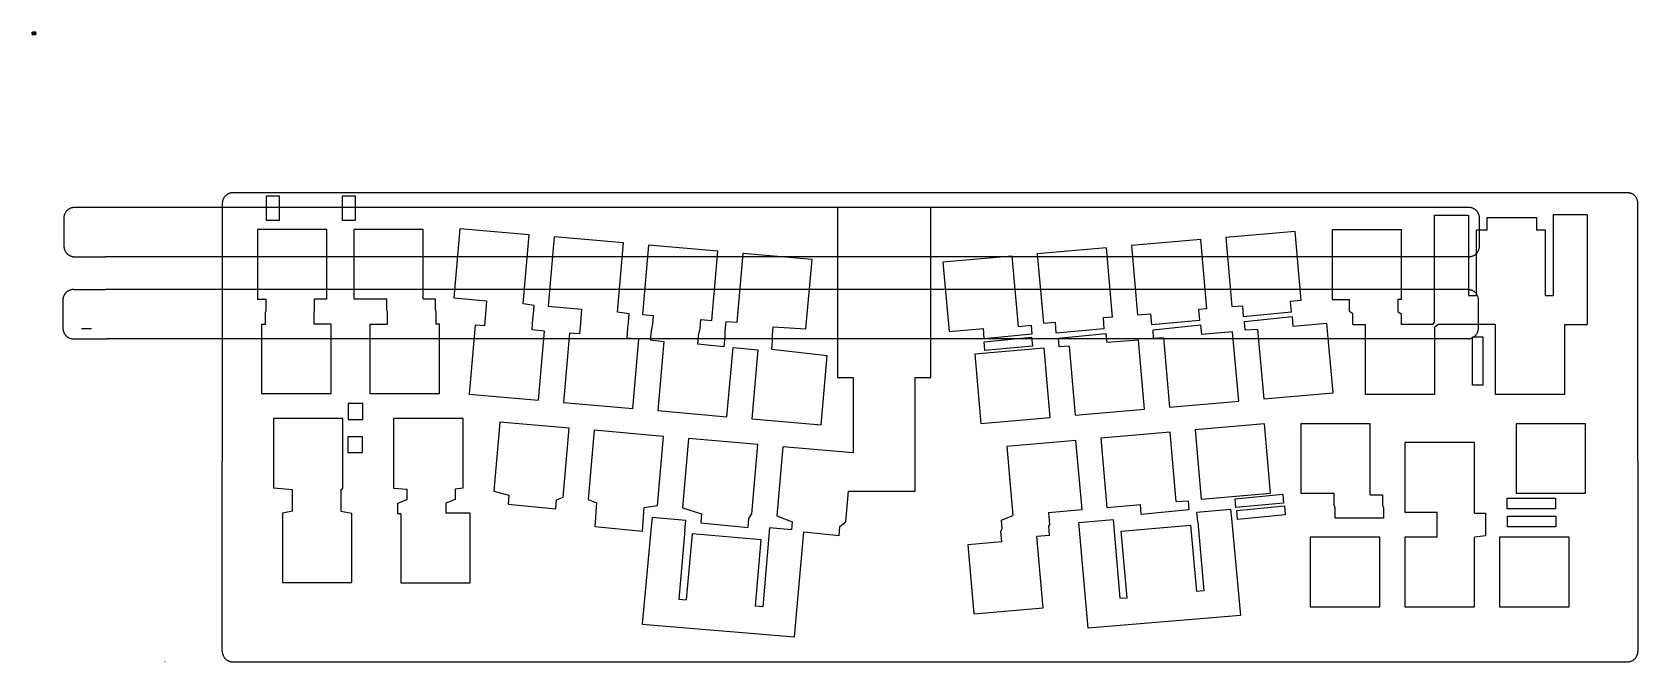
# Model space of a CAD drawing. Extents: x 3 to 35923, y -14043 to 56.
import ezdxf

# ---------------------------------------------------------------- set-up
doc = ezdxf.new("R2010")
doc.units = 0

msp = doc.modelspace()

# ---------------------------------------------------------------- linework, layer by layer
at = {"layer": 'Layer 1'}
for p, q in [((3.17834, 30.0474), (3.181219, 40.851)), ((3.17884, 30.0469), (3.353576, 29.616276)), ((3.18121, 55.5118), (3.18121, 40.8509)), ((3.360662, 55.941039), (3.181635, 55.512217)), ((3.32123, 1.57683), (3.324109, 12.38043)), ((3.32174, 1.57641), (3.496476, 1.145786)), ((3.3241, 27.0413), (3.3241, 12.3804)), ((3.503562, 27.470439), (3.324535, 27.041617)), ((3.353576, 29.616276), (3.782423, 29.437224)), ((3.79124, 56.1158), (3.360662, 55.941039)), ((3.496476, 1.145786), (3.925323, 0.966734)), ((3.93414, 27.6452), (3.503562, 27.470439)), ((3.78264, 29.4373), (83.0018, 29.4373)), ((5.43497, 56.1161), (3.79124, 56.1161)), ((3.92553, 0.966801), (83.1447, 0.966801)), ((5.57786, 27.6456), (3.93414, 27.6456)), ((4.92601, 43.9843), (4.688018, 49.36063)), ((4.68802, 51.5039), (5.16543, 51.5039)), ((4.68802, 49.3606), (4.68802, 51.5039)), ((5.0689, 15.5137), (4.830908, 20.89003)), ((4.83091, 23.0334), (5.30832, 23.0334)), ((4.83091, 20.89), (4.83091, 23.0334)), ((5.37619, 38.628), (4.92601, 43.9843)), ((5.51908, 10.1575), (5.0689, 15.5137)), ((5.16543, 53.5785), (5.434963, 54.040147)), ((5.16543, 52.7211), (5.16543, 53.5785)), ((5.16543, 51.5039), (5.16543, 52.7211)), ((5.30832, 25.108), (5.577853, 25.569647)), ((5.30832, 24.2506), (5.30832, 25.108)), ((5.30832, 23.0334), (5.30832, 24.2506)), ((5.87941, 33.2373), (5.376186, 38.62797)), ((5.43497, 54.0401), (5.43497, 56.1161)), ((6.0223, 4.76679), (5.51908, 10.1575)), ((5.57786, 25.5696), (5.57786, 27.6456)), ((35.6958, 30.8517), (5.87941, 33.2373)), ((35.8387, 2.38113), (6.0223, 4.76679)), ((38.1797, 56.1161), (10.9117, 56.1161)), ((10.9117, 56.1161), (10.9117, 54.0416)), ((10.9117, 54.0416), (26.751, 54.0416)), ((38.3226, 27.6456), (11.0545, 27.6456)), ((11.0545, 27.6456), (11.0545, 25.571)), ((11.0545, 25.571), (26.8939, 25.571)), ((26.751, 54.0416), (37.4578, 52.9735)), ((26.8939, 25.571), (37.6007, 24.5029)), ((40.5101, 30.8861), (35.69578, 30.851691)), ((40.653, 2.41554), (35.83868, 2.381131)), ((37.4578, 52.9735), (38.1331, 52.9735)), ((37.6007, 24.5029), (38.276, 24.5029)), ((38.1331, 55.2688), (43.4363, 55.2688)), ((38.1331, 52.9735), (38.1331, 55.2688)), ((55.9144, 56.1161), (38.1797, 56.1161)), ((38.276, 26.7983), (43.5792, 26.7983)), ((38.276, 24.5029), (38.276, 26.7983)), ((56.0573, 27.6456), (38.3226, 27.6456)), ((41.8392, 32.2151), (40.51017, 30.88607)), ((41.9821, 3.74457), (40.65307, 2.41554)), ((45.1668, 32.2108), (41.83921, 32.21509)), ((45.3096, 3.74027), (41.98201, 3.74456)), ((43.4363, 55.2688), (43.4363, 52.9462)), ((43.4363, 52.9462), (44.8829, 52.9462)), ((43.5792, 26.7983), (43.5792, 24.4757)), ((43.5792, 24.4757), (45.0258, 24.4757)), ((44.8829, 52.9462), (64.7839, 54.68956)), ((45.0258, 24.4757), (64.9268, 26.21906)), ((45.2327, 31.3936), (45.16675, 32.210802)), ((80.414, 31.8624), (45.2327, 31.393584)), ((45.3756, 2.92307), (45.30965, 3.740272)), ((80.5569, 3.39188), (45.3756, 2.92307)), ((82.7, 56.1161), (55.9144, 56.1161)), ((82.8429, 27.6456), (56.0573, 27.6456)), ((64.7839, 54.6896), (65.52655, 54.706815)), ((64.9268, 26.2191), (65.66945, 26.236315)), ((65.5266, 54.7068), (72.0541, 54.7068)), ((65.6694, 26.2363), (72.197, 26.2363)), ((72.0541, 54.7068), (75.0563, 54.7068)), ((72.197, 26.2363), (75.1992, 26.2363)), ((75.0563, 54.7068), (80.7351, 54.7068)), ((75.1992, 26.2363), (80.878, 26.2363)), ((81.3573, 38.304), (80.413933, 37.23447)), ((80.414, 37.2345), (80.414, 31.8624)), ((81.5002, 9.83344), (80.556833, 8.76391)), ((80.5569, 8.76391), (80.5569, 3.39188)), ((80.7351, 54.7068), (80.7351, 43.6961)), ((80.7351, 43.6961), (81.35732, 43.07388)), ((80.878, 26.2363), (80.878, 15.2255)), ((80.878, 15.2255), (81.50022, 14.60328)), ((81.3573, 43.0739), (81.3573, 38.304)), ((81.5002, 14.6033), (81.5002, 9.83344)), ((83.0075, 56.1161), (82.7, 56.1161)), ((83.1504, 27.6456), (82.8429, 27.6456)), ((83.0025, 29.4373), (83.432916, 29.612189)), ((83.437039, 55.936778), (83.008217, 56.115805)), ((83.1454, 0.96673), (83.575816, 1.141619)), ((83.579939, 27.466178), (83.151117, 27.645205)), ((83.432916, 29.612189), (83.611817, 30.040953)), ((83.6118, 55.5062), (83.437039, 55.936778)), ((83.575816, 1.141619), (83.754717, 1.570383)), ((83.7547, 27.0356), (83.579939, 27.466178)), ((83.6118, 40.8646), (83.6118, 55.5068)), ((83.6118, 40.8646), (83.6118, 30.0416)), ((83.7547, 12.394), (83.7547, 27.0363)), ((83.7547, 12.394), (83.7547, 1.5711)), ((4355.196443, -3585.60284), (4345.873762, -3592.780989)), ((4364.833551, -3578.914218), (4355.196443, -3585.60284)), ((4374.765212, -3572.723189), (4364.833551, -3578.914218)), ((4384.971551, -3567.03782), (4374.765212, -3572.723189)), ((4395.432694, -3561.866176), (4384.971551, -3567.03782)), ((4406.128768, -3557.216325), (4395.432694, -3561.866176)), ((4417.039899, -3553.096333), (4406.128768, -3557.216325)), ((4428.146213, -3549.514265), (4417.039899, -3553.096333)), ((4439.427837, -3546.478189), (4428.146213, -3549.514265)), ((4450.864895, -3543.996171), (4439.427837, -3546.478189)), ((4462.437514, -3542.076276), (4450.864895, -3543.996171)), ((4474.125821, -3540.726572), (4462.437514, -3542.076276)), ((4485.909941, -3539.955125), (4474.125821, -3540.726572)), ((4497.77, -3539.77), (4485.909941, -3539.955125)), ((4599.94, -3539.63), (4497.77, -3539.63)), ((18036.5, -3539.63), (4599.94, -3539.63)), ((25018.7, -3539.63), (18036.5, -3539.63)), ((35564.2, -3539.63), (25018.7, -3539.63)), ((35685.3, -3539.63), (35564.2, -3539.63)), ((35697.426637, -3540.070861), (35685.569, -3539.768)), ((35709.202517, -3540.959262), (35697.426637, -3540.070861)), ((35720.876848, -3542.424939), (35709.202517, -3540.959262)), ((35732.429837, -3544.459631), (35720.876848, -3542.424939)), ((35743.84169, -3547.055073), (35732.429837, -3544.459631)), ((35755.092615, -3550.203002), (35743.84169, -3547.055073)), ((35766.16282, -3553.895155), (35755.092615, -3550.203002)), ((35777.03251, -3558.123269), (35766.16282, -3553.895155)), ((35787.681894, -3562.87908), (35777.03251, -3558.123269)), ((35798.091179, -3568.154325), (35787.681894, -3562.87908)), ((35808.240571, -3573.940742), (35798.091179, -3568.154325)), ((35818.110278, -3580.230066), (35808.240571, -3573.940742)), ((35827.680507, -3587.014034), (35818.110278, -3580.230066)), ((35836.931465, -3594.284384), (35827.680507, -3587.014034)), ((775.65126, -3947.69206), (767.902748, -3956.609859)), ((783.870112, -3939.133229), (775.65126, -3947.69206)), ((792.505292, -3930.994629), (783.870112, -3939.133229)), ((801.495033, -3923.3297), (792.505292, -3930.994629)), ((810.819439, -3916.14652), (801.495033, -3923.3297)), ((820.458615, -3909.453167), (810.819439, -3916.14652)), ((830.392666, -3903.25772), (820.458615, -3909.453167)), ((840.601698, -3897.568257), (830.392666, -3903.25772)), ((851.065814, -3892.392857), (840.601698, -3897.568257)), ((861.765121, -3887.739598), (851.065814, -3892.392857)), ((872.679722, -3883.616558), (861.765121, -3887.739598)), ((883.789724, -3880.031815), (872.679722, -3883.616558)), ((895.075229, -3876.993449), (883.789724, -3880.031815)), ((906.516345, -3874.509537), (895.075229, -3876.993449)), ((918.093175, -3872.588157), (906.516345, -3874.509537)), ((929.785824, -3871.237389), (918.093175, -3872.588157)), ((941.574397, -3870.465311), (929.785824, -3871.237389)), ((953.439, -3870.28), (941.574397, -3870.465311)), ((30603.7, -3870.33), (953.411, -3870.33)), ((4257.6, -3777.54), (4257.6, -9549.55)), ((4258.070861, -3765.543363), (4257.768, -3777.401)), ((4258.959262, -3753.767483), (4258.070861, -3765.543363)), ((4260.424939, -3742.093152), (4258.959262, -3753.767483)), ((4262.459631, -3730.540163), (4260.424939, -3742.093152)), ((4265.055073, -3719.12831), (4262.459631, -3730.540163)), ((4268.203002, -3707.877385), (4265.055073, -3719.12831)), ((4271.895155, -3696.80718), (4268.203002, -3707.877385)), ((4276.123269, -3685.93749), (4271.895155, -3696.80718)), ((4280.87908, -3675.288106), (4276.123269, -3685.93749)), ((4286.154325, -3664.878821), (4280.87908, -3675.288106)), ((4291.940742, -3654.729429), (4286.154325, -3664.878821)), ((4298.230066, -3644.859722), (4291.940742, -3654.729429)), ((4305.014034, -3635.289493), (4298.230066, -3644.859722)), ((4312.284384, -3626.038535), (4305.014034, -3635.289493)), ((4320.032851, -3617.12664), (4312.284384, -3626.038535)), ((4328.251174, -3608.573602), (4320.032851, -3617.12664)), ((4336.885381, -3600.440598), (4328.251174, -3608.573602)), ((4345.873762, -3592.780989), (4336.885381, -3600.440598)), ((5247.07, -4162.21), (5247.07, -3608.49)), ((5247.07, -3608.49), (5527.04, -3608.49)), ((5527.04, -3608.49), (5527.04, -4162.21)), ((6950, -3607.36), (7229.96, -3607.36)), ((6950, -4161.08), (6950, -3607.36)), ((7229.96, -3607.36), (7229.96, -4161.08)), ((20106.1, -3872.09), (18018.7, -3872.09)), ((18018.7, -3872.09), (18018.7, -7679.82)), ((20106.1, -7674.74), (20106.1, -3872.09)), ((31985.4, -3868.36), (30603.64, -3870.33555)), ((32141.2, -3870.33), (31985.413, -3868.35445)), ((32153.054074, -3870.567245), (32141.187, -3870.278)), ((32164.839898, -3871.443016), (32153.054074, -3870.567245)), ((32176.524628, -3872.897048), (32164.839898, -3871.443016)), ((32188.088419, -3874.921077), (32176.524628, -3872.897048)), ((32199.511427, -3877.506839), (32188.088419, -3874.921077)), ((32210.773806, -3880.64607), (32199.511427, -3877.506839)), ((32221.855711, -3884.330504), (32210.773806, -3880.64607)), ((32232.737299, -3888.551879), (32221.855711, -3884.330504)), ((32243.398723, -3893.30193), (32232.737299, -3888.551879)), ((32253.820139, -3898.572392), (32243.398723, -3893.30193)), ((32263.981703, -3904.355001), (32253.820139, -3898.572392)), ((32273.863568, -3910.641494), (32263.981703, -3904.355001)), ((32283.445892, -3917.423606), (32273.863568, -3910.641494)), ((32292.708828, -3924.693072), (32283.445892, -3917.423606)), ((32301.632533, -3932.441629), (32292.708828, -3924.693072)), ((32310.19716, -3940.661012), (32301.632533, -3932.441629)), ((32318.341357, -3949.297166), (32310.19716, -3940.661012)), ((32326.011607, -3958.288266), (32318.341357, -3949.297166)), ((35845.84336, -3602.032851), (35836.931465, -3594.284384)), ((35854.396398, -3610.251174), (35845.84336, -3602.032851)), ((35862.529402, -3618.885381), (35854.396398, -3610.251174)), ((35870.189011, -3627.873762), (35862.529402, -3618.885381)), ((35877.36716, -3637.196443), (35870.189011, -3627.873762)), ((35884.055782, -3646.833551), (35877.36716, -3637.196443)), ((35890.246811, -3656.765212), (35884.055782, -3646.833551)), ((35895.93218, -3666.971551), (35890.246811, -3656.765212)), ((35901.103824, -3677.432694), (35895.93218, -3666.971551)), ((35905.753675, -3688.128768), (35901.103824, -3677.432694)), ((35909.873667, -3699.039899), (35905.753675, -3688.128768)), ((35913.455735, -3710.146213), (35909.873667, -3699.039899)), ((35916.491811, -3721.427837), (35913.455735, -3710.146213)), ((35918.973829, -3732.864895), (35916.491811, -3721.427837)), ((35920.893724, -3744.437514), (35918.973829, -3732.864895)), ((35922.243428, -3756.125821), (35920.893724, -3744.437514)), ((35923.014875, -3767.909941), (35922.243428, -3756.125821)), ((35923.2, -3779.77), (35923.014875, -3767.909941)), ((35923.2, -9544.18), (35923.2, -3779.52)), ((713.24, -4108.25), (715.21555, -4733.936)), ((713.733056, -4096.189644), (713.437, -4108.052)), ((714.615144, -4084.408791), (713.733056, -4096.189644)), ((716.075001, -4072.729261), (714.615144, -4084.408791)), ((718.104364, -4061.170871), (716.075001, -4072.729261)), ((720.694968, -4049.753441), (718.104364, -4061.170871)), ((723.838549, -4038.496789), (720.694968, -4049.753441)), ((727.526844, -4027.420735), (723.838549, -4038.496789)), ((731.75159, -4016.545096), (727.526844, -4027.420735)), ((736.504522, -4005.889693), (731.75159, -4016.545096)), ((741.777377, -3995.474343), (736.504522, -4005.889693)), ((747.561891, -3985.318866), (741.777377, -3995.474343)), ((753.8498, -3975.443081), (747.561891, -3985.318866)), ((760.63284, -3965.866805), (753.8498, -3975.443081)), ((767.902748, -3956.609859), (760.63284, -3965.866805)), ((5527.04, -4162.21), (5247.07, -4162.21)), ((7229.96, -4161.08), (6950, -4161.08)), ((31372.9, -4045.37), (32133.8, -4045.37)), ((31372.9, -6436.92), (31372.9, -4045.37)), ((32133.8, -4045.37), (32133.8, -5843.12)), ((32333.199819, -3967.614398), (32326.011607, -3958.288266)), ((32339.897903, -3977.255645), (32333.199819, -3967.614398)), ((32346.097769, -3987.192089), (32339.897903, -3977.255645)), ((32351.791325, -3997.403816), (32346.097769, -3987.192089)), ((32356.970482, -4007.870908), (32351.791325, -3997.403816)), ((32361.627149, -4018.57345), (32356.970482, -4007.870908)), ((32365.753236, -4029.491525), (32361.627149, -4018.57345)), ((32369.340652, -4040.605216), (32365.753236, -4029.491525)), ((32372.381307, -4051.894607), (32369.340652, -4040.605216)), ((32374.867111, -4063.339783), (32372.381307, -4051.894607)), ((32376.789972, -4074.920827), (32374.867111, -4063.339783)), ((32378.141801, -4086.617821), (32376.789972, -4074.920827)), ((32378.914507, -4098.410851), (32378.141801, -4086.617821)), ((32378.8, -4735.34), (32378.8, -4110.5)), ((32379.1, -4110.28), (32378.914507, -4098.410851)), ((32553.7, -4091.09), (33656.1, -4091.09)), ((32553.7, -4375.01), (32553.7, -4091.09)), ((33656.1, -4091.09), (33656.1, -4374.44)), ((34025.2, -4038.03), (34025.2, -5845.95)), ((34788.9, -4038.03), (34025.2, -4038.03)), ((34788.9, -4038.03), (34790.02889, -6487.72)), ((6596.66, -4363.72), (5041.61, -4363.72)), ((5041.61, -4364.85), (5041.61, -5919.32)), ((6596.66, -5919.32), (6596.66, -4363.72)), ((8753.96, -4360.33), (7198.92, -4360.33)), ((7198.92, -4361.46), (7198.92, -5915.94)), ((8753.96, -5915.94), (8753.96, -4360.33)), ((9571.84, -4345.65), (9436.938, -5895.05)), ((11121.8, -4481.12), (9571.84, -4345.653)), ((10986.3, -6030.52), (11121.767, -4481.12)), ((11681.2, -4529.66), (11546.298, -6079.06)), ((13231.1, -4665.13), (11681.14, -4529.663)), ((13095.7, -6214.53), (13231.167, -4665.13)), ((26146.7, -4589.49), (24596.74, -4724.957)), ((26282.2, -6138.89), (26146.733, -4589.49)), ((26706.1, -4540.39), (26841.567, -6089.79)), ((28256.1, -4404.92), (26706.14, -4540.387)), ((28391.5, -5954.32), (28256.033, -4404.92)), ((30639.1, -4371.05), (29084.1, -4371.05)), ((29084.1, -4372.18), (29084.1, -5926.66)), ((30639.1, -5926.66), (30639.1, -4371.05)), ((32553.7, -4375.01), (32304.8, -4375.01)), ((32304.8, -4376.13), (32304.8, -5843.12)), ((33859.9, -4375.01), (33656.1, -4375.01)), ((33859.9, -5845.95), (33859.9, -4375.01)), ((715.215, -4733.93), (715.400311, -4745.794603)), ((715.400311, -4745.794603), (716.172389, -4757.583176)), ((716.172389, -4757.583176), (717.523157, -4769.275825)), ((717.523157, -4769.275825), (719.444537, -4780.852655)), ((719.444537, -4780.852655), (721.928449, -4792.293771)), ((721.928449, -4792.293771), (724.966815, -4803.579276)), ((724.966815, -4803.579276), (728.551558, -4814.689278)), ((728.551558, -4814.689278), (732.674598, -4825.603879)), ((732.674598, -4825.603879), (737.327857, -4836.303186)), ((737.327857, -4836.303186), (742.503257, -4846.767302)), ((742.503257, -4846.767302), (748.19272, -4856.976334)), ((748.19272, -4856.976334), (754.388167, -4866.910385)), ((754.388167, -4866.910385), (761.08152, -4876.549561)), ((761.08152, -4876.549561), (768.2647, -4885.873967)), ((768.2647, -4885.873967), (775.929629, -4894.863708)), ((775.929629, -4894.863708), (784.068229, -4903.498888)), ((784.068229, -4903.498888), (792.62706, -4911.71774)), ((792.62706, -4911.71774), (801.544859, -4919.466252)), ((801.544859, -4919.466252), (810.801805, -4926.73616)), ((810.801805, -4926.73616), (820.378081, -4933.5192)), ((820.378081, -4933.5192), (830.253866, -4939.807109)), ((830.253866, -4939.807109), (840.409343, -4945.591623)), ((840.409343, -4945.591623), (850.824693, -4950.864478)), ((850.824693, -4950.864478), (861.480096, -4955.61741)), ((861.480096, -4955.61741), (872.355735, -4959.842156)), ((872.355735, -4959.842156), (883.431789, -4963.530451)), ((883.431789, -4963.530451), (894.688441, -4966.674032)), ((894.688441, -4966.674032), (906.105871, -4969.264636)), ((906.105871, -4969.264636), (917.664261, -4971.293999)), ((917.664261, -4971.293999), (929.343791, -4972.753856)), ((929.343791, -4972.753856), (941.124644, -4973.635944)), ((941.124644, -4973.635944), (952.987, -4973.932)), ((952.846, -4974.1), (1633.848, -4973.817778)), ((31542.3, -4973.26), (1633.8, -4973.824444)), ((13789.9, -4713.67), (13654.998, -6264.2)), ((15339.9, -4849.14), (13789.94, -4713.673)), ((15204.4, -6398.54), (15339.867, -4849.14)), ((15899.3, -4898.81), (15764.398, -6448.21)), ((17449.2, -5034.28), (15899.24, -4898.813)), ((21928.6, -4960.33), (20378.64, -5095.797)), ((22066.9, -6531.75), (21928.611, -4960.34)), ((24038.5, -4774.63), (22488.54, -4910.097)), ((22488.6, -4910.1), (22624.067, -6459.5)), ((24174, -6324.03), (24038.533, -4774.63)), ((24596.8, -4724.96), (24732.267, -6274.36)), ((32138.9, -4973.26), (31542.3, -4973.26)), ((32138.9, -4973.11), (32150.770232, -4972.932903)), ((32150.770232, -4972.932903), (32162.564743, -4972.168446)), ((32162.564743, -4972.168446), (32174.263608, -4970.824707)), ((32174.263608, -4970.824707), (32185.846899, -4968.909764)), ((32185.846899, -4968.909764), (32197.294691, -4966.431697)), ((32197.294691, -4966.431697), (32208.587056, -4963.398585)), ((32208.587056, -4963.398585), (32219.704068, -4959.818506)), ((32219.704068, -4959.818506), (32230.625801, -4955.699539)), ((32230.625801, -4955.699539), (32241.332329, -4951.049763)), ((32241.332329, -4951.049763), (32251.803723, -4945.877256)), ((32251.803723, -4945.877256), (32262.020059, -4940.190098)), ((32262.020059, -4940.190098), (32271.961409, -4933.996368)), ((32271.961409, -4933.996368), (32281.607848, -4927.304143)), ((32281.607848, -4927.304143), (32290.939448, -4920.121503)), ((32290.939448, -4920.121503), (32299.936282, -4912.456527)), ((32299.936282, -4912.456527), (32308.578426, -4904.317294)), ((32308.578426, -4904.317294), (32316.804004, -4895.757292)), ((32316.804004, -4895.757292), (32324.55891, -4886.837856)), ((32324.55891, -4886.837856), (32331.834864, -4877.57883)), ((32331.834864, -4877.57883), (32338.623588, -4868.000058)), ((32338.623588, -4868.000058), (32344.916804, -4858.121385)), ((32344.916804, -4858.121385), (32350.706233, -4847.962656)), ((32350.706233, -4847.962656), (32355.983597, -4837.543713)), ((32355.983597, -4837.543713), (32360.740618, -4826.884403)), ((32360.740618, -4826.884403), (32364.969016, -4816.004569)), ((32364.969016, -4816.004569), (32368.660514, -4804.924056)), ((32368.660514, -4804.924056), (32371.806833, -4793.662708)), ((32371.806833, -4793.662708), (32374.399695, -4782.240369)), ((32374.399695, -4782.240369), (32376.430821, -4770.676885)), ((32376.430821, -4770.676885), (32377.891933, -4758.992099)), ((32377.891933, -4758.992099), (32378.774752, -4747.205856)), ((32378.774752, -4747.205856), (32379.071, -4735.338)), ((17313.8, -6583.67), (17449.267, -5034.27)), ((20378.7, -5095.8), (20514.167, -6645.2)), ((797.880615, -5746.713167), (788.241439, -5753.40652)), ((797.880615, -5746.713167), (788.241439, -5753.40652)), ((807.814666, -5740.51772), (797.880615, -5746.713167)), ((807.814666, -5740.51772), (797.880615, -5746.713167)), ((818.023698, -5734.828257), (807.814666, -5740.51772)), ((818.023698, -5734.828257), (807.814666, -5740.51772)), ((828.487814, -5729.652857), (818.023698, -5734.828257)), ((828.487814, -5729.652857), (818.023698, -5734.828257)), ((839.187121, -5724.999598), (828.487814, -5729.652857)), ((839.187121, -5724.999598), (828.487814, -5729.652857)), ((850.101722, -5720.876558), (839.187121, -5724.999598)), ((850.101722, -5720.876558), (839.187121, -5724.999598)), ((861.211724, -5717.291815), (850.101722, -5720.876558)), ((861.211724, -5717.291815), (850.101722, -5720.876558)), ((872.497229, -5714.253449), (861.211724, -5717.291815)), ((872.497229, -5714.253449), (861.211724, -5717.291815)), ((883.938345, -5711.769537), (872.497229, -5714.253449)), ((883.938345, -5711.769537), (872.497229, -5714.253449)), ((895.515175, -5709.848157), (883.938345, -5711.769537)), ((895.515175, -5709.848157), (883.938345, -5711.769537)), ((907.207824, -5708.497389), (895.515175, -5709.848157)), ((907.207824, -5708.497389), (895.515175, -5709.848157)), ((918.996397, -5707.725311), (907.207824, -5708.497389)), ((918.996397, -5707.725311), (907.207824, -5708.497389)), ((930.861, -5707.54), (918.996397, -5707.725311)), ((930.861, -5707.54), (918.996397, -5707.725311)), ((930.833, -5707.6), (1633.85, -5707.6)), ((930.833, -5707.6), (1633.85, -5707.6)), ((30581.1, -5707.6), (1633.85, -5707.6)), ((30581.1, -5707.6), (1633.85, -5707.6)), ((31542.3, -5705.62), (30581.052, -5707.59555)), ((31542.3, -5705.62), (30581.052, -5707.59555)), ((31962.8, -5705.62), (31542.3, -5705.62)), ((31962.8, -5705.62), (31542.3, -5705.62)), ((32118.6, -5707.6), (31962.813, -5705.62445)), ((32118.6, -5707.6), (31962.813, -5705.62445)), ((32130.454074, -5707.827245), (32118.587, -5707.538)), ((32130.454074, -5707.827245), (32118.587, -5707.538)), ((32142.239898, -5708.703016), (32130.454074, -5707.827245)), ((32142.239898, -5708.703016), (32130.454074, -5707.827245)), ((32153.924628, -5710.157048), (32142.239898, -5708.703016)), ((32153.924628, -5710.157048), (32142.239898, -5708.703016)), ((32165.488419, -5712.181077), (32153.924628, -5710.157048)), ((32165.488419, -5712.181077), (32153.924628, -5710.157048)), ((32176.911427, -5714.766839), (32165.488419, -5712.181077)), ((32176.911427, -5714.766839), (32165.488419, -5712.181077)), ((32188.173806, -5717.90607), (32176.911427, -5714.766839)), ((32188.173806, -5717.90607), (32176.911427, -5714.766839)), ((32199.255711, -5721.590504), (32188.173806, -5717.90607)), ((32199.255711, -5721.590504), (32188.173806, -5717.90607)), ((32210.137299, -5725.811879), (32199.255711, -5721.590504)), ((32210.137299, -5725.811879), (32199.255711, -5721.590504)), ((32220.798723, -5730.56193), (32210.137299, -5725.811879)), ((32220.798723, -5730.56193), (32210.137299, -5725.811879)), ((32231.220139, -5735.832392), (32220.798723, -5730.56193)), ((32231.220139, -5735.832392), (32220.798723, -5730.56193)), ((32241.381703, -5741.615001), (32231.220139, -5735.832392)), ((32241.381703, -5741.615001), (32231.220139, -5735.832392)), ((32251.263568, -5747.901494), (32241.381703, -5741.615001)), ((32251.263568, -5747.901494), (32241.381703, -5741.615001)), ((690.662, -5945.51), (692.63755, -6571.196)), ((690.662, -5945.51), (692.63755, -6571.196)), ((691.155056, -5933.449644), (690.859, -5945.312)), ((691.155056, -5933.449644), (690.859, -5945.312)), ((692.037144, -5921.668791), (691.155056, -5933.449644)), ((692.037144, -5921.668791), (691.155056, -5933.449644)), ((693.497001, -5909.989261), (692.037144, -5921.668791)), ((693.497001, -5909.989261), (692.037144, -5921.668791)), ((695.526364, -5898.430871), (693.497001, -5909.989261)), ((695.526364, -5898.430871), (693.497001, -5909.989261)), ((698.116968, -5887.013441), (695.526364, -5898.430871)), ((698.116968, -5887.013441), (695.526364, -5898.430871)), ((701.260549, -5875.756789), (698.116968, -5887.013441)), ((701.260549, -5875.756789), (698.116968, -5887.013441)), ((704.948844, -5864.680735), (701.260549, -5875.756789)), ((704.948844, -5864.680735), (701.260549, -5875.756789)), ((709.17359, -5853.805096), (704.948844, -5864.680735)), ((709.17359, -5853.805096), (704.948844, -5864.680735)), ((713.926522, -5843.149693), (709.17359, -5853.805096)), ((713.926522, -5843.149693), (709.17359, -5853.805096)), ((719.199377, -5832.734343), (713.926522, -5843.149693)), ((719.199377, -5832.734343), (713.926522, -5843.149693)), ((724.983891, -5822.578866), (719.199377, -5832.734343)), ((724.983891, -5822.578866), (719.199377, -5832.734343)), ((731.2718, -5812.703081), (724.983891, -5822.578866)), ((731.2718, -5812.703081), (724.983891, -5822.578866)), ((738.05484, -5803.126805), (731.2718, -5812.703081)), ((738.05484, -5803.126805), (731.2718, -5812.703081)), ((745.324748, -5793.869859), (738.05484, -5803.126805)), ((745.324748, -5793.869859), (738.05484, -5803.126805)), ((753.07326, -5784.95206), (745.324748, -5793.869859)), ((753.07326, -5784.95206), (745.324748, -5793.869859)), ((761.292112, -5776.393229), (753.07326, -5784.95206)), ((761.292112, -5776.393229), (753.07326, -5784.95206)), ((769.927292, -5768.254629), (761.292112, -5776.393229)), ((769.927292, -5768.254629), (761.292112, -5776.393229)), ((778.917033, -5760.5897), (769.927292, -5768.254629)), ((778.917033, -5760.5897), (769.927292, -5768.254629)), ((788.241439, -5753.40652), (778.917033, -5760.5897)), ((788.241439, -5753.40652), (778.917033, -5760.5897)), ((5041.61, -5919.32), (5235.22, -5919.32)), ((5235.78, -6178.97), (5235.215556, -5919.326)), ((6316.13, -5920.45), (6316.13, -6178.97)), ((6596.66, -5919.32), (6316.131, -5920.44889)), ((7198.92, -5915.94), (7937.777, -5917.63333)), ((7937.78, -6145.1), (7937.78, -5917.63)), ((8753.96, -5915.94), (9018.12, -5911.98889)), ((9018.12, -5911.99), (9018.12, -6145.1)), ((9436.94, -5895.05), (10166.766, -5960.5255)), ((10166.8, -5960.53), (10150.4311, -6158.085)), ((11230.2, -6061.56), (10986.36, -6030.5156)), ((11216.1, -6259.12), (11230.2111, -6061.565)), ((11546.3, -6079.06), (12294.753, -6145.0999)), ((26841.6, -6089.79), (27084.311, -6068.9056)), ((27102.3, -6316.13), (27084.2378, -6068.904)), ((28391.5, -5954.32), (28147.096, -5976.3333)), ((28147.1, -5976.33), (28167.9844, -6215.09)), ((29084.1, -5926.66), (29470.2, -5926.66)), ((29470.2, -6202.11), (29470.2, -5926.66)), ((30550.5, -5926.66), (30550.5, -6202.11)), ((30639.1, -5926.66), (30550.5, -5926.66)), ((32133.8, -5843.12), (32304.8, -5843.12)), ((32260.845892, -5754.683606), (32251.263568, -5747.901494)), ((32260.845892, -5754.683606), (32251.263568, -5747.901494)), ((32270.108828, -5761.953072), (32260.845892, -5754.683606)), ((32270.108828, -5761.953072), (32260.845892, -5754.683606)), ((32279.032533, -5769.701629), (32270.108828, -5761.953072)), ((32279.032533, -5769.701629), (32270.108828, -5761.953072)), ((32287.59716, -5777.921012), (32279.032533, -5769.701629)), ((32287.59716, -5777.921012), (32279.032533, -5769.701629)), ((32295.741357, -5786.557166), (32287.59716, -5777.921012)), ((32295.741357, -5786.557166), (32287.59716, -5777.921012)), ((32303.411607, -5795.548266), (32295.741357, -5786.557166)), ((32303.411607, -5795.548266), (32295.741357, -5786.557166)), ((32310.599819, -5804.874398), (32303.411607, -5795.548266)), ((32310.599819, -5804.874398), (32303.411607, -5795.548266)), ((32317.297903, -5814.515645), (32310.599819, -5804.874398)), ((32317.297903, -5814.515645), (32310.599819, -5804.874398)), ((32323.497769, -5824.452089), (32317.297903, -5814.515645)), ((32323.497769, -5824.452089), (32317.297903, -5814.515645)), ((32329.191325, -5834.663816), (32323.497769, -5824.452089)), ((32329.191325, -5834.663816), (32323.497769, -5824.452089)), ((32334.370482, -5845.130908), (32329.191325, -5834.663816)), ((32334.370482, -5845.130908), (32329.191325, -5834.663816)), ((32339.027149, -5855.83345), (32334.370482, -5845.130908)), ((32339.027149, -5855.83345), (32334.370482, -5845.130908)), ((32343.153236, -5866.751525), (32339.027149, -5855.83345)), ((32343.153236, -5866.751525), (32339.027149, -5855.83345)), ((32346.740652, -5877.865216), (32343.153236, -5866.751525)), ((32346.740652, -5877.865216), (32343.153236, -5866.751525)), ((32349.781307, -5889.154607), (32346.740652, -5877.865216)), ((32349.781307, -5889.154607), (32346.740652, -5877.865216)), ((32352.267111, -5900.599783), (32349.781307, -5889.154607)), ((32352.267111, -5900.599783), (32349.781307, -5889.154607)), ((32354.189972, -5912.180827), (32352.267111, -5900.599783)), ((32354.189972, -5912.180827), (32352.267111, -5900.599783)), ((32355.541801, -5923.877821), (32354.189972, -5912.180827)), ((32355.541801, -5923.877821), (32354.189972, -5912.180827)), ((32356.314507, -5935.670851), (32355.541801, -5923.877821)), ((32356.314507, -5935.670851), (32355.541801, -5923.877821)), ((32356.3, -6572.61), (32356.3, -5947.77)), ((32356.3, -6572.61), (32356.3, -5947.77)), ((32356.5, -5947.54), (32356.314507, -5935.670851)), ((32356.5, -5947.54), (32356.314507, -5935.670851)), ((34025.2, -5845.95), (33859.9, -5845.95)), ((5227.32, -6219.61), (5235.78666, -6178.97)), ((5227.32, -6479.82), (5227.32, -6219.61)), ((6307.66, -6219.61), (6307.66, -6479.82)), ((6316.13, -6178.97), (6307.66334, -6219.61)), ((7955.27, -6217.35), (7937.7722, -6145.1012)), ((7954.14, -6480.38), (7955.26889, -6217.349)), ((9018.12, -6145.1), (9035.6178, -6217.3488)), ((9035.62, -6217.35), (9035.055556, -6480.381)), ((10145.3, -6248.96), (10119.9, -6518.764)), ((10150.4, -6158.08), (10145.32, -6248.9555)), ((11189, -6612.46), (11207.6267, -6355.074)), ((11207.6, -6355.07), (11216.06666, -6259.1145)), ((12266.5, -6456.67), (12245.6156, -6702.203)), ((12277.2, -6346.04), (12266.4756, -6456.671)), ((12294.7, -6145.1), (12277.2022, -6346.042)), ((13357, -6249.52), (13095.662, -6214.5245)), ((13328.8, -6562.79), (13342.9111, -6447.079)), ((13342.9, -6447.08), (13357.0111, -6249.525)), ((13655, -6264.2), (13896.018, -6285.0844)), ((13896, -6285.08), (13877.9378, -6479.249)), ((14943.7, -6580.29), (14958.94, -6378.219)), ((14958.9, -6378.22), (15204.433, -6398.54)), ((15520, -6432.4), (15502.5022, -6635.035)), ((15764.4, -6448.21), (15519.996, -6432.4056)), ((22624, -6459.5), (22896.626, -6435.7934)), ((22914.2, -6684.15), (22896.7022, -6435.795)), ((24174, -6324.03), (23958.947, -6342.6567)), ((23959, -6342.66), (23979.8844, -6583.113)), ((24732.2, -6274.36), (25030.791, -6248.3956)), ((25048.9, -6500.14), (25030.8378, -6248.398)), ((26114.6, -6399.1), (25048.93, -6500.135)), ((26282.2, -6138.89), (26093.676, -6155.2589)), ((26093.7, -6155.26), (26114.5844, -6399.1)), ((28168, -6215.09), (27102.33, -6316.125)), ((27137.9, -6616.98), (27123.7889, -6419.425)), ((27123.8, -6419.42), (28186.08, -6313.305)), ((28186.1, -6313.31), (28205.2911, -6534.008)), ((29544.1, -6254.6), (29470.1578, -6202.1067)), ((29544.1, -6487.72), (29544.1, -6254.6)), ((30550.5, -6202.11), (30624.4422, -6254.6033)), ((30624.5, -6254.6), (30624.5, -6491.11)), ((31338.5, -6491.11), (31372.9311, -6436.9234)), ((692.637, -6571.2), (692.822311, -6583.064603)), ((692.637, -6571.2), (692.822311, -6583.064603)), ((692.822311, -6583.064603), (693.594389, -6594.853176)), ((692.822311, -6583.064603), (693.594389, -6594.853176)), ((693.594389, -6594.853176), (694.945157, -6606.545825)), ((693.594389, -6594.853176), (694.945157, -6606.545825)), ((694.945157, -6606.545825), (696.866537, -6618.122655)), ((694.945157, -6606.545825), (696.866537, -6618.122655)), ((696.866537, -6618.122655), (699.350449, -6629.563771)), ((696.866537, -6618.122655), (699.350449, -6629.563771)), ((699.350449, -6629.563771), (702.388815, -6640.849276)), ((699.350449, -6629.563771), (702.388815, -6640.849276)), ((702.388815, -6640.849276), (705.973558, -6651.959278)), ((702.388815, -6640.849276), (705.973558, -6651.959278)), ((705.973558, -6651.959278), (710.096598, -6662.873879)), ((705.973558, -6651.959278), (710.096598, -6662.873879)), ((710.096598, -6662.873879), (714.749857, -6673.573186)), ((710.096598, -6662.873879), (714.749857, -6673.573186)), ((714.749857, -6673.573186), (719.925257, -6684.037302)), ((714.749857, -6673.573186), (719.925257, -6684.037302)), ((719.925257, -6684.037302), (725.61472, -6694.246334)), ((719.925257, -6684.037302), (725.61472, -6694.246334)), ((725.61472, -6694.246334), (731.810167, -6704.180385)), ((725.61472, -6694.246334), (731.810167, -6704.180385)), ((731.810167, -6704.180385), (738.50352, -6713.819561)), ((731.810167, -6704.180385), (738.50352, -6713.819561)), ((738.50352, -6713.819561), (745.6867, -6723.143967)), ((738.50352, -6713.819561), (745.6867, -6723.143967)), ((745.6867, -6723.143967), (753.351629, -6732.133708)), ((745.6867, -6723.143967), (753.351629, -6732.133708)), ((753.351629, -6732.133708), (761.490229, -6740.768888)), ((753.351629, -6732.133708), (761.490229, -6740.768888)), ((761.490229, -6740.768888), (770.04906, -6748.98774)), ((761.490229, -6740.768888), (770.04906, -6748.98774)), ((770.04906, -6748.98774), (778.966859, -6756.736252)), ((770.04906, -6748.98774), (778.966859, -6756.736252)), ((778.966859, -6756.736252), (788.223805, -6764.00616)), ((778.966859, -6756.736252), (788.223805, -6764.00616)), ((788.223805, -6764.00616), (797.800081, -6770.7892)), ((788.223805, -6764.00616), (797.800081, -6770.7892)), ((797.800081, -6770.7892), (807.675866, -6777.077109)), ((797.800081, -6770.7892), (807.675866, -6777.077109)), ((807.675866, -6777.077109), (817.831343, -6782.861623)), ((807.675866, -6777.077109), (817.831343, -6782.861623)), ((817.831343, -6782.861623), (828.246693, -6788.134478)), ((817.831343, -6782.861623), (828.246693, -6788.134478)), ((828.246693, -6788.134478), (838.902096, -6792.88741)), ((828.246693, -6788.134478), (838.902096, -6792.88741)), ((838.902096, -6792.88741), (849.777735, -6797.112156)), ((838.902096, -6792.88741), (849.777735, -6797.112156)), ((849.777735, -6797.112156), (860.853789, -6800.800451)), ((849.777735, -6797.112156), (860.853789, -6800.800451)), ((860.853789, -6800.800451), (872.110441, -6803.944032)), ((860.853789, -6800.800451), (872.110441, -6803.944032)), ((872.110441, -6803.944032), (883.527871, -6806.534636)), ((872.110441, -6803.944032), (883.527871, -6806.534636)), ((883.527871, -6806.534636), (895.086261, -6808.563999)), ((883.527871, -6806.534636), (895.086261, -6808.563999)), ((895.086261, -6808.563999), (906.765791, -6810.023856)), ((895.086261, -6808.563999), (906.765791, -6810.023856)), ((906.765791, -6810.023856), (918.546644, -6810.905944)), ((906.765791, -6810.023856), (918.546644, -6810.905944)), ((918.546644, -6810.905944), (930.409, -6811.202)), ((918.546644, -6810.905944), (930.409, -6811.202)), ((930.268, -6811.37), (1673.359, -6811.087778)), ((930.268, -6811.37), (1673.359, -6811.087778)), ((1111.11, -6581.98), (1333.22, -6581.98)), ((31581.8, -6811.09), (1673.36, -6811.09)), ((31581.8, -6811.09), (1673.36, -6811.09)), ((5136.44, -6480.38), (5227.3155, -6479.815556)), ((5136.44, -6480.38), (5136.44, -8035.99)), ((6691.48, -6480.38), (6307.658, -6479.815556)), ((6691.48, -8035.99), (6691.48, -6480.38)), ((7559.6, -6480.38), (7954.14, -6480.38)), ((7559.6, -6480.38), (7559.6, -8036.55)), ((9114.64, -6480.95), (9035.0534, -6480.385556)), ((9114.64, -8036.55), (9114.64, -6480.95)), ((9915.59, -6501.27), (9780.688, -8050.67)), ((10119.9, -6518.76), (9915.571, -6501.2622)), ((11465.6, -6636.73), (11189.022, -6612.4589)), ((11330.1, -8186.13), (11465.567, -6636.73)), ((12023.8, -6684.71), (11888.898, -8234.11)), ((12245.6, -6702.21), (12023.774, -6684.7122)), ((13573.7, -6820.18), (13311.798, -6797.6022)), ((13311.8, -6797.6), (13328.7333, -6562.791)), ((13438.3, -8369.58), (13573.767, -6820.18)), ((13849.8, -6628.83), (13832.3022, -6831.465)), ((13878, -6479.25), (13849.7778, -6628.828)), ((14897.9, -6932.5), (14912.0111, -6734.945)), ((14912, -6734.95), (14943.6089, -6580.292)), ((15502.5, -6747.36), (15479.3578, -6987.249)), ((15502.5, -6635.04), (15502.5, -6747.36)), ((16564.7, -6853.48), (16568.08666, -6736.076)), ((16568.1, -6736.07), (16582.2111, -6538.515)), ((16582.2, -6538.52), (17313.719, -6583.6755)), ((20514.2, -6645.2), (21285.231, -6578.5956)), ((21301, -6807.19), (21285.1956, -6578.59)), ((21299.9, -6877.75), (22362.18, -6771.635)), ((22366.7, -6706.16), (21301.03, -6807.195)), ((22066.9, -6531.75), (22349.122, -6503.5278)), ((22349.2, -6503.52), (22366.6978, -6706.155)), ((22362.1, -6771.63), (22379.5978, -6974.265)), ((23979.8, -6583.11), (22914.13, -6684.145)), ((22962.1, -6795.91), (24024.38, -6689.795)), ((22976.3, -6993.46), (22962.1889, -6795.905)), ((24024.4, -6689.79), (24041.8978, -6892.425)), ((25091.2, -6804.37), (25077.0889, -6606.815)), ((25077.1, -6606.82), (26139.38, -6500.705)), ((25308, -6788.57), (25091.254, -6804.3744)), ((25308, -6788.57), (25443.467, -8337.97)), ((26139.4, -6500.7), (26158.5911, -6714.06)), ((26857.9, -6653.1), (26158.554, -6714.06)), ((26993.4, -8202.5), (26857.933, -6653.1)), ((27417.9, -6603.43), (27137.936, -6616.9767)), ((27417.9, -6603.43), (27553.367, -8152.83)), ((28967.8, -6467.96), (28205.236, -6533.9999)), ((29103.3, -8017.36), (28967.833, -6467.96)), ((29544.1, -6487.72), (29824.064, -6492.23555)), ((29824.1, -6492.23), (29824.1, -8046.71)), ((31338.5, -6491.11), (30624.5, -6491.11)), ((31379.1, -6541.91), (31447.9622, -6487.7234)), ((31379.1, -8046.71), (31379.1, -6541.91)), ((32733.8, -6487.72), (31448, -6487.72)), ((32116.4, -6810.52), (31581.872, -6811.084444)), ((32116.4, -6810.52), (31581.872, -6811.084444)), ((32116.4, -6810.38), (32128.270232, -6810.202903)), ((32116.4, -6810.38), (32128.270232, -6810.202903)), ((32128.270232, -6810.202903), (32140.064743, -6809.438446)), ((32128.270232, -6810.202903), (32140.064743, -6809.438446)), ((32140.064743, -6809.438446), (32151.763608, -6808.094707)), ((32140.064743, -6809.438446), (32151.763608, -6808.094707)), ((32151.763608, -6808.094707), (32163.346899, -6806.179764)), ((32151.763608, -6808.094707), (32163.346899, -6806.179764)), ((32163.346899, -6806.179764), (32174.794691, -6803.701697)), ((32163.346899, -6806.179764), (32174.794691, -6803.701697)), ((32174.794691, -6803.701697), (32186.087056, -6800.668585)), ((32174.794691, -6803.701697), (32186.087056, -6800.668585)), ((32186.087056, -6800.668585), (32197.204068, -6797.088506)), ((32186.087056, -6800.668585), (32197.204068, -6797.088506)), ((32197.204068, -6797.088506), (32208.125801, -6792.969539)), ((32197.204068, -6797.088506), (32208.125801, -6792.969539)), ((32208.125801, -6792.969539), (32218.832329, -6788.319763)), ((32208.125801, -6792.969539), (32218.832329, -6788.319763)), ((32218.832329, -6788.319763), (32229.303723, -6783.147256)), ((32218.832329, -6788.319763), (32229.303723, -6783.147256)), ((32221.9, -7844.64), (32221.9, -6764.3)), ((32221.9, -6764.3), (32455, -6764.3)), ((32229.303723, -6783.147256), (32239.520059, -6777.460098)), ((32229.303723, -6783.147256), (32239.520059, -6777.460098)), ((32239.520059, -6777.460098), (32249.461409, -6771.266368)), ((32239.520059, -6777.460098), (32249.461409, -6771.266368)), ((32249.461409, -6771.266368), (32259.107848, -6764.574143)), ((32249.461409, -6771.266368), (32259.107848, -6764.574143)), ((32259.107848, -6764.574143), (32268.439448, -6757.391503)), ((32259.107848, -6764.574143), (32268.439448, -6757.391503)), ((32268.439448, -6757.391503), (32277.436282, -6749.726527)), ((32268.439448, -6757.391503), (32277.436282, -6749.726527)), ((32277.436282, -6749.726527), (32286.078426, -6741.587294)), ((32277.436282, -6749.726527), (32286.078426, -6741.587294)), ((32286.078426, -6741.587294), (32294.304004, -6733.027292)), ((32286.078426, -6741.587294), (32294.304004, -6733.027292)), ((32294.304004, -6733.027292), (32302.05891, -6724.107856)), ((32294.304004, -6733.027292), (32302.05891, -6724.107856)), ((32302.05891, -6724.107856), (32309.334864, -6714.84883)), ((32302.05891, -6724.107856), (32309.334864, -6714.84883)), ((32309.334864, -6714.84883), (32316.123588, -6705.270058)), ((32309.334864, -6714.84883), (32316.123588, -6705.270058)), ((32316.123588, -6705.270058), (32322.416804, -6695.391385)), ((32316.123588, -6705.270058), (32322.416804, -6695.391385)), ((32322.416804, -6695.391385), (32328.206233, -6685.232656)), ((32322.416804, -6695.391385), (32328.206233, -6685.232656)), ((32328.206233, -6685.232656), (32333.483597, -6674.813713)), ((32328.206233, -6685.232656), (32333.483597, -6674.813713)), ((32333.483597, -6674.813713), (32338.240618, -6664.154403)), ((32333.483597, -6674.813713), (32338.240618, -6664.154403)), ((32338.240618, -6664.154403), (32342.469016, -6653.274569)), ((32338.240618, -6664.154403), (32342.469016, -6653.274569)), ((32342.469016, -6653.274569), (32346.160514, -6642.194056)), ((32342.469016, -6653.274569), (32346.160514, -6642.194056)), ((32346.160514, -6642.194056), (32349.306833, -6630.932708)), ((32346.160514, -6642.194056), (32349.306833, -6630.932708)), ((32349.306833, -6630.932708), (32351.899695, -6619.510369)), ((32349.306833, -6630.932708), (32351.899695, -6619.510369)), ((32351.899695, -6619.510369), (32353.930821, -6607.946885)), ((32351.899695, -6619.510369), (32353.930821, -6607.946885)), ((32353.930821, -6607.946885), (32355.391933, -6596.262099)), ((32353.930821, -6607.946885), (32355.391933, -6596.262099)), ((32355.391933, -6596.262099), (32356.274752, -6584.475856)), ((32355.391933, -6596.262099), (32356.274752, -6584.475856)), ((32356.274752, -6584.475856), (32356.571, -6572.608)), ((32356.274752, -6584.475856), (32356.571, -6572.608)), ((32455, -6764.3), (32455, -7844.64)), ((32732.7, -6491.67), (32732.7, -8046.15)), ((34287.7, -6490.54), (34790.055, -6487.71778)), ((34287.7, -8046.15), (34287.7, -6490.54)), ((13832.3, -6831.47), (14132.02, -6869.2877)), ((14132, -6869.28), (13997.098, -8418.68)), ((15479.3, -6987.25), (14897.923, -6932.4989)), ((15546.5, -8554.15), (15681.967, -7004.75)), ((15681.9, -7004.75), (16240.7, -7053.8566)), ((16240.7, -7053.86), (16105.798, -8603.26)), ((16550.6, -7051.03), (16564.7111, -6853.475)), ((17790.7, -7189.32), (16550.62, -7051.031)), ((21092.1, -7156.59), (21227.567, -8705.99)), ((22642.1, -7021.12), (21092.14, -7156.587)), ((21314, -7075.31), (21299.8889, -6877.755)), ((22379.6, -6974.27), (21313.93, -7075.305)), ((22777.6, -8570.52), (22642.133, -7021.12)), ((23199.8, -6972.58), (22976.28, -6993.4644)), ((23199.8, -6972.58), (23335.267, -8521.98)), ((24749.7, -6837.11), (24041.887, -6892.4255)), ((24885.2, -8386.51), (24749.733, -6837.11)), ((17655.2, -8738.72), (17790.667, -7189.32)), ((18018.7, -7679.82), (18371, -7679.82)), ((18371, -7679.82), (18370.435556, -9364.12)), ((19758.4, -7674.74), (20106.1, -7674.74)), ((19758.4, -10217.6), (19758.4, -7674.74)), ((32455, -7844.64), (32221.9, -7844.64)), ((5136.44, -8035.99), (6691.48, -8035.99)), ((7397.6, -8261.2), (7069.66, -8261.2)), ((7069.66, -8261.2), (7069.66, -8612.85)), ((7397.6, -8612.85), (7397.6, -8261.2)), ((7559.6, -8036.55), (9114.64, -8036.55)), ((9780.69, -8050.66), (11330.09, -8186.127)), ((11888.9, -8234.11), (13438.3, -8369.577)), ((25443.4, -8337.97), (26993.36, -8202.503)), ((27553.3, -8152.83), (29103.26, -8017.363)), ((29824.1, -8046.71), (31379.1, -8046.71)), ((32732.7, -8046.15), (34287.7, -8046.15)), ((6956.21, -8595.35), (5401.16, -8595.35)), ((5401.16, -8596.48), (5401.16, -10151)), ((6956.21, -10151), (6956.21, -8595.35)), ((7069.66, -8612.85), (7397.6, -8612.85)), ((9645.78, -8597.05), (8090.74, -8597.05)), ((8090.74, -8598.18), (8090.74, -10152.7)), ((9645.78, -10152.7), (9645.78, -8597.05)), ((13997.1, -8418.68), (15546.5, -8554.147)), ((16105.8, -8603.26), (17655.2, -8738.727)), ((21227.6, -8705.98), (22777.56, -8570.513)), ((23335.2, -8521.98), (24885.16, -8386.513)), ((10468.7, -8673.81), (10333.798, -10223.21)), ((12018.7, -8809.28), (10468.74, -8673.813)), ((11883.2, -10358.7), (12018.667, -8809.3)), ((12578.1, -8858.38), (12443.198, -10407.78)), ((14128, -8993.85), (12578.04, -8858.383)), ((25459.2, -8899.02), (23909.24, -9034.487)), ((25594.7, -10449), (25459.233, -8899.04)), ((26020.3, -8850.48), (26155.767, -10399.88)), ((27570.3, -8715.02), (26020.34, -8850.487)), ((27705.7, -10264.4), (27570.233, -8715)), ((29937.5, -8712.76), (28382.5, -8712.76)), ((28382.5, -8713.89), (28382.5, -10268.4)), ((29937.5, -10302.2), (29937.5, -8712.76)), ((34754.5, -8710.5), (33199.5, -8710.5)), ((33199.5, -8711.63), (33199.5, -10266.1)), ((34754.5, -10266.1), (34754.5, -8710.5)), ((7394.22, -9005.7), (7066.27, -9005.7)), ((7066.27, -9005.7), (7066.27, -9357.35)), ((7394.22, -9357.35), (7394.22, -9005.7)), ((13992.6, -10543.2), (14128.067, -8993.8)), ((14686.8, -9042.39), (14551.898, -10591.79)), ((16236.8, -9177.86), (14686.84, -9042.393)), ((16101.3, -10727.3), (16236.767, -9177.9)), ((16794.5, -9225.84), (16659.598, -10775.24)), ((18370.4, -9364.13), (16794.47, -9225.841)), ((21803.3, -9219.63), (21938.767, -10769.03)), ((23353.3, -9084.16), (21803.34, -9219.627)), ((23488.8, -10633.6), (23353.333, -9084.2)), ((23909.3, -9034.49), (24044.767, -10583.89)), ((32264.7, -9134.96), (30709.7, -9134.96)), ((30709.7, -9136.09), (30709.7, -10690.6)), ((32265.9, -10716.5), (32264.77111, -9134.93)), ((4256.47, -13802.9), (4257.59889, -9549.53)), ((7066.27, -9357.35), (7394.22, -9357.35)), ((35923.2, -9544.18), (35923.2, -13805.2)), ((5830.71, -10190.5), (5401.168, -10150.9889)), ((5830.71, -10423.6), (5830.71, -10190.5)), ((6911.05, -10190.5), (6956.2055, -10150.9889)), ((6911.05, -10190.5), (6911.05, -10423.6)), ((8090.74, -10152.7), (8389.331, -10177.5355)), ((8180.49, -10492.4), (8389.334, -10410.5556)), ((8389.33, -10410.6), (8389.33, -10177.5)), ((9469.68, -10410.6), (9260.836, -10492.4444)), ((9645.78, -10152.7), (9469.673, -10177.5355)), ((9469.68, -10177.5), (9469.68, -10410.6)), ((10333.8, -10223.2), (10668.515, -10309.5599)), ((10668.6, -10309.6), (10651.1022, -10512.235)), ((11716.7, -10613.2), (11730.8111, -10415.645)), ((11730.8, -10415.7), (11883.2, -10358.6912)), ((12443.2, -10407.8), (12630.595, -10483.9999)), ((18209, -10910.7), (18267.7022, -10217.563)), ((18268.2, -10217.6), (19758.4, -10217.6)), ((26155.8, -10399.9), (27705.76, -10264.433)), ((26916.6, -10390.8), (27978.88, -10284.685)), ((26930.8, -10588.4), (26916.6889, -10390.845)), ((27978.9, -10284.7), (27996.3978, -10487.335)), ((28382.5, -10268.4), (29131, -10268.4)), ((29131, -10535.9), (29131, -10268.4)), ((29937.5, -10302.2), (30211.255, -10302.764444)), ((30211.3, -10302.8), (30211.3, -10535.9)), ((32996.8, -10379.6), (34077.2, -10379.6)), ((32996.8, -10612.7), (32996.8, -10379.6)), ((33199.5, -10266.1), (34754.5, -10266.1)), ((34077.2, -10379.6), (34077.2, -10612.7)), ((5830.71, -10668), (5602.11, -10712.5911)), ((5602.11, -10713.7), (5602.11, -12268.2)), ((5830.71, -10434.9), (5830.71, -10423.6)), ((5830.71, -10668), (5830.71, -10434.9)), ((6911.05, -10423.6), (6911.05, -10434.9)), ((6911.05, -10434.9), (6911.05, -10668)), ((6911.05, -10668), (7157.148, -10712.5911)), ((7157.15, -12268.2), (7157.15, -10712.6)), ((8180.49, -10725.6), (8180.49, -10492.4)), ((8248.78, -10725.6), (8180.49, -10725.6)), ((8248.78, -10725.6), (8248.78, -12269.3)), ((9260.83, -10492.4), (9260.83, -10712)), ((9803.83, -10713.7), (9260.835, -10712.00667)), ((9803.83, -12269.3), (9803.83, -10713.7)), ((10651.1, -10512.2), (11716.77, -10613.235)), ((12613.1, -10686.6), (12608.02, -10811.907)), ((12630.6, -10484), (12613.1022, -10686.635)), ((13678.7, -10787.7), (13692.8111, -10590.145)), ((13692.8, -10590.1), (13992.52, -10543.2511)), ((14551.9, -10591.8), (14975.797, -10730.089)), ((14975.8, -10730.1), (14958.3022, -10932.735)), ((16038.1, -10836.2), (16101.3177, -10727.262)), ((16659.6, -10775.2), (17006.169, -10908.409)), ((21684.8, -10868.4), (21938.8, -10769.0579)), ((22741.4, -10698.5), (23488.724, -10633.5889)), ((22741.4, -10698.5), (22764.5422, -10964.918)), ((24044.7, -10583.9), (24795.975, -10518.9889)), ((24811.8, -10741.9), (24795.9956, -10518.945)), ((25877.5, -10640.9), (24811.83, -10741.935)), ((25594.7, -10449), (25859.989, -10438.2756)), ((25860, -10438.3), (25877.4978, -10640.935)), ((26077.9, -10905.6), (26057.58, -10688.289)), ((26057.6, -10688.3), (26812.262, -10622.8245)), ((26812.2, -10622.8), (26834.7778, -10832.209)), ((27996.4, -10487.4), (26930.73, -10588.435)), ((26968.6, -10854.3), (26954.4889, -10656.745)), ((26954.5, -10656.7), (28016.78, -10550.585)), ((28034.2, -10753.2), (26968.53, -10854.235)), ((28016.7, -10550.6), (28034.1978, -10753.235)), ((29150.7, -10595.7), (29130.9445, -10535.8689)), ((29150.7, -10828.9), (29150.7, -10595.7)), ((30211.3, -10535.9), (30231.0555, -10595.7311)), ((30231.1, -10595.7), (30231.1, -10828.9)), ((30709.7, -10690.6), (31431.6, -10690.6)), ((31431.6, -10949.6), (31431.6, -10690.6)), ((32265.9, -10716.5), (32512, -10716.5)), ((32512, -10716.5), (32512, -10949.6)), ((34077.2, -10612.7), (32996.8, -10612.7)), ((12590.5, -11014.6), (13656.17, -11115.635)), ((12608, -10811.9), (12590.5022, -11014.535)), ((13848.6, -11023), (13649.916, -13195.54)), ((13656.2, -11115.6), (13670.3111, -10918.045)), ((13670.3, -10918), (13678.76666, -10787.613)), ((13871.2, -10813.6), (13848.6222, -11023.009)), ((14625.9, -10879.1), (13871.238, -10813.6245)), ((14605.6, -11096.4), (14466.747, -12640.72)), ((14605.6, -11096.4), (14625.92, -10879.089)), ((14958.3, -10932.7), (16023.97, -11033.735)), ((16024, -11033.8), (16038.1111, -10836.245)), ((16498.1, -11043.3), (16351.345, -12807.75)), ((16988.6, -11087.4), (16498.098, -11043.3734)), ((17006.1, -10908.4), (16988.6022, -11087.329)), ((17059.8, -13481.7), (17263.564, -11132.48)), ((17263.5, -11132.5), (18054.286, -11212.0866)), ((18054.3, -11212.1), (18068.4111, -11014.545)), ((18068.4, -11014.6), (18208.947, -10910.742)), ((21675.2, -11113.3), (21698.9066, -11065.8867)), ((21692.7, -11354.4), (21675.2022, -11113.382)), ((21698.9, -11065.9), (21684.7889, -10868.345)), ((22737.5, -11007.2), (22754.9978, -11209.835)), ((22764.6, -10964.9), (22737.5067, -11007.2333)), ((23623.7, -13291), (23417.678, -10920.34)), ((23417.7, -10920.3), (24185.344, -10852.5667)), ((24185.3, -10852.6), (24332.055, -12617.05)), ((24499.1, -12608), (24368.149, -11119)), ((24368.2, -11119), (25918.16, -10983.533)), ((25918.1, -10983.5), (26046.229, -12465.73)), ((26077.9, -10905.6), (26216.753, -12449.92)), ((26834.8, -10832.2), (27033.484, -13004.74)), ((30231.1, -10828.9), (29150.7, -10828.9)), ((31431.6, -10985.2), (31431.6, -10949.6)), ((31431.6, -11251.6), (31431.6, -10985.2)), ((32512, -10949.6), (32512, -10985.2)), ((32512, -10985.2), (32512, -11218.3)), ((33006.4, -10783.1), (34086.8, -10783.1)), ((33006.4, -11016.3), (33006.4, -10783.1)), ((34086.8, -11016.3), (33006.4, -11016.3)), ((34086.8, -10783.1), (34086.8, -11016.3)), ((14765.3, -11174.3), (14637.171, -12656.53)), ((16315.3, -11309.8), (14765.34, -11174.333)), ((16184.3, -12798.8), (16315.251, -11309.8)), ((20933.5, -11421), (21068.967, -12970.4)), ((21692.7, -11354.4), (20933.523, -11421.0044)), ((22755, -11209.9), (22478.987, -11237.5578)), ((22619, -12834.9), (22479.018, -11237.52)), ((30149.2, -11252.8), (28594.2, -11252.8)), ((28594.2, -11253.9), (28594.2, -12808.4)), ((30149.2, -12808.4), (30149.2, -11252.8)), ((31431.6, -11251.6), (30711.4, -11251.6)), ((30711.4, -11252.8), (30711.4, -12807.2)), ((32266.4, -12807.2), (32266.4, -11251.6)), ((32512, -11218.3), (32266.467, -11251.6022)), ((34383.1, -11252.2), (32828.1, -11252.2)), ((32828.1, -11253.3), (32828.1, -12807.8)), ((34383.1, -12807.8), (34383.1, -11252.2)), ((5602.11, -12268.2), (7157.15, -12268.2)), ((8248.78, -12269.3), (9803.83, -12269.3)), ((26216.7, -12449.9), (26046.238, -12465.7044)), ((14466.7, -12640.7), (14637.162, -12656.5044)), ((16351.4, -12807.8), (16184.325, -12798.7689)), ((21069, -12970.4), (22618.96, -12834.933)), ((24332.1, -12617), (24499.175, -12607.9689)), ((28594.2, -12808.4), (30149.2, -12808.4)), ((30711.4, -12807.2), (32266.4, -12807.2)), ((32828.1, -12807.8), (34383.1, -12807.8)), ((13649.9, -13195.6), (17059.71, -13481.773)), ((27033.5, -13004.8), (23623.7, -13291)), ((4256.67, -13803.1), (4256.853765, -13814.960992)), ((4256.853765, -13814.960992), (4257.623951, -13826.746096)), ((4257.623951, -13826.746096), (4258.972491, -13838.435432)), ((4258.972491, -13838.435432), (4260.89132, -13850.009122)), ((4260.89132, -13850.009122), (4263.372371, -13861.447286)), ((4263.372371, -13861.447286), (4266.407577, -13872.730045)), ((4266.407577, -13872.730045), (4269.988872, -13883.837521)), ((4269.988872, -13883.837521), (4274.10819, -13894.749833)), ((4274.10819, -13894.749833), (4278.757465, -13905.447103)), ((4278.757465, -13905.447103), (4283.928629, -13915.909452)), ((4283.928629, -13915.909452), (4289.613617, -13926.117001)), ((4289.613617, -13926.117001), (4295.804361, -13936.04987)), ((4295.804361, -13936.04987), (4302.492796, -13945.688181)), ((4302.492796, -13945.688181), (4309.670856, -13955.012054)), ((4309.670856, -13955.012054), (4317.330473, -13964.00161)), ((4317.330473, -13964.00161), (4325.463582, -13972.63697)), ((4325.463582, -13972.63697), (4334.016813, -13980.856407)), ((4334.016813, -13980.856407), (4342.928979, -13988.605933)), ((4342.928979, -13988.605933), (4352.180281, -13995.877284)), ((4352.180281, -13995.877284), (4361.750923, -14002.662194)), ((4361.750923, -14002.662194), (4371.621108, -14008.952398)), ((35806.263751, -14010.10332), (35816.191008, -14003.910267)), ((35816.191008, -14003.910267), (35825.823673, -13997.219952)), ((35825.823673, -13997.219952), (35835.141889, -13990.040443)), ((35835.141889, -13990.040443), (35844.125798, -13982.379808)), ((35844.125798, -13982.379808), (35852.755544, -13974.246116)), ((35852.755544, -13974.246116), (35860.969476, -13965.692708)), ((35860.969476, -13965.692708), (35868.713679, -13956.780735)), ((35868.713679, -13956.780735), (35875.9799, -13947.529976)), ((35875.9799, -13947.529976), (35882.759884, -13937.960213)), ((35882.759884, -13937.960213), (35889.045379, -13928.091227)), ((35889.045379, -13928.091227), (35894.828131, -13917.942799)), ((35894.828131, -13917.942799), (35900.099886, -13907.53471)), ((35900.099886, -13907.53471), (35904.852391, -13896.88674)), ((35904.852391, -13896.88674), (35909.077393, -13886.018671)), ((35909.077393, -13886.018671), (35912.766637, -13874.950283)), ((35912.766637, -13874.950283), (35915.91187, -13863.701358)), ((35915.91187, -13863.701358), (35918.504839, -13852.291676)), ((35918.504839, -13852.291676), (35920.53729, -13840.741018)), ((35920.53729, -13840.741018), (35922.000969, -13829.069166)), ((35922.000969, -13829.069166), (35922.887624, -13817.295899)), ((35922.887624, -13817.295899), (35923.189, -13805.441)), ((2974.34, -14023), (2974.34, -14032.9)), ((4371.621108, -14008.952398), (4381.771039, -14014.739629)), ((4381.771039, -14014.739629), (4392.180918, -14020.015621)), ((4392.180918, -14020.015621), (4402.830949, -14024.77211)), ((4402.830949, -14024.77211), (4413.701334, -14029.000829)), ((4413.701334, -14029.000829), (4424.772277, -14032.693513)), ((4424.772277, -14032.693513), (4436.02398, -14035.841896)), ((4436.02398, -14035.841896), (4447.436646, -14038.437713)), ((4447.436646, -14038.437713), (4458.990478, -14040.472697)), ((4458.990478, -14040.472697), (4470.665679, -14041.938584)), ((4470.665679, -14041.938584), (4482.442452, -14042.827107)), ((4482.442452, -14042.827107), (4494.301, -14043.13)), ((4494.39, -14043.1), (35683, -14043.1)), ((35683.3, -14043.1), (35695.157197, -14042.909352)), ((35695.157197, -14042.909352), (35706.93823, -14042.132688)), ((35706.93823, -14042.132688), (35718.623243, -14040.778078)), ((35718.623243, -14040.778078), (35730.192379, -14038.853589)), ((35730.192379, -14038.853589), (35741.625779, -14036.367291)), ((35741.625779, -14036.367291), (35752.903588, -14033.32725)), ((35752.903588, -14033.32725), (35764.005947, -14029.741537)), ((35764.005947, -14029.741537), (35774.913001, -14025.618218)), ((35774.913001, -14025.618218), (35785.60489, -14020.965364)), ((35785.60489, -14020.965364), (35796.06176, -14015.791042)), ((35796.06176, -14015.791042), (35806.263751, -14010.10332))]:
    msp.add_line(p, q, dxfattribs=at)

doc.saveas('drawing.dxf')
